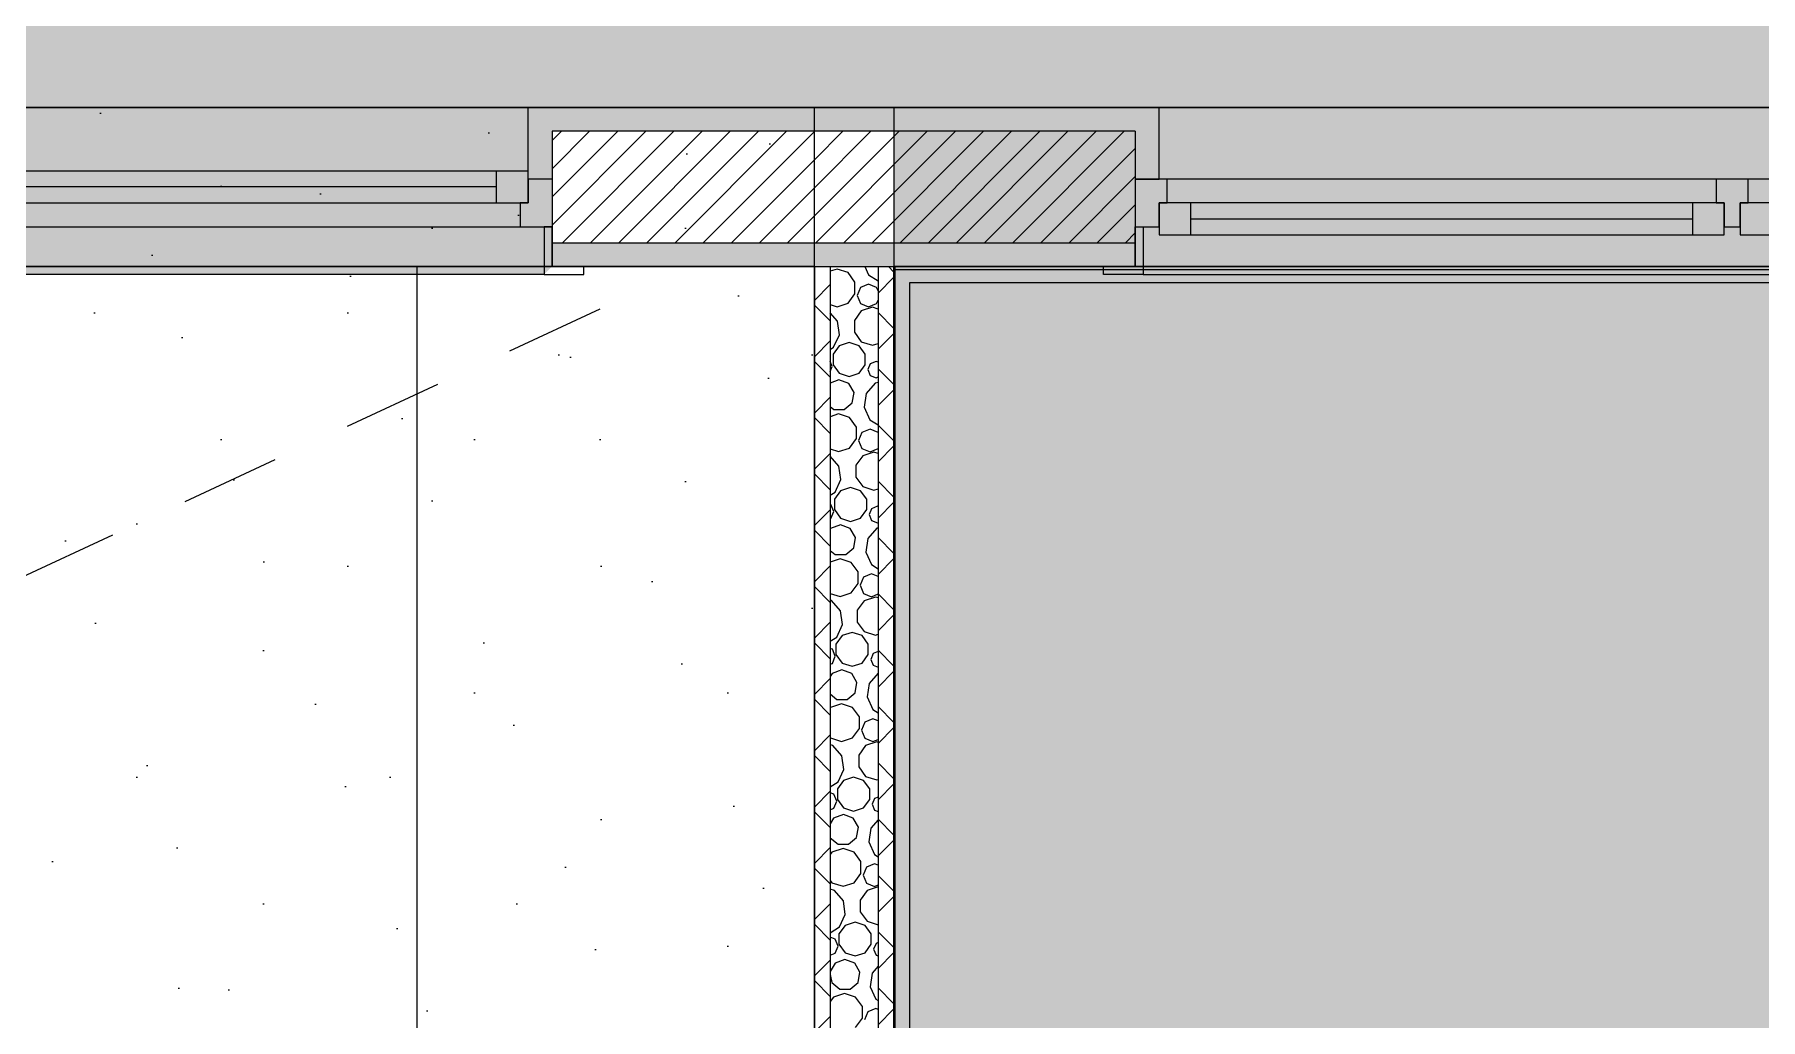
# Model space of a CAD drawing. Header units: metres. Extents: x -77 to -41.1, y -68 to -27.7.
# Drawn here: x -59.843 to -57.675, y -33.745 to -32.508 of the extents above; entities that cross this region are included whole.
import ezdxf
from ezdxf.enums import TextEntityAlignment as Align

# ---------------------------------------------------------------- set-up
doc = ezdxf.new("R2010")
doc.units = ezdxf.units.M
doc.header["$MEASUREMENT"] = 0
doc.linetypes.add('Dashed', pattern=[0.07, 0.045, -0.025])
doc.linetypes.add('HIDDEN2', pattern=[0.1875, 0.125, -0.0625])
doc.layers.add('Janelas Archicad', color=7, linetype='Continuous')
doc.layers.add('PAREDE CONSTRUIR', color=7, linetype='Continuous')
for name, color, linetype, lineweight in [('Janelas Archicad_Caneta_No__10', 7, 'Continuous', 5), ('Janelas Archicad_Caneta_No__241', 7, 'Continuous', 13), ('LAJES.EST_Caneta_No__241', 7, 'Continuous', 13), ('LAJES.EST_Caneta_No__96', 252, 'Continuous', 0), ('NOTAS PISOS_Caneta_No__98', 7, 'Continuous', 0), ('PAREDE CONSTRUIR_Caneta_No__241', 7, 'Continuous', 13), ('PAREDE CONSTRUIR_Caneta_No__3', 7, 'Continuous', 25), ('PAREDE CONSTRUIR_Caneta_No__83', 84, 'Continuous', 0), ('PAREDE CONSTRUIR_Caneta_No__96', 252, 'Continuous', 0), ('PISO - Rodapé_Caneta_No__11', 7, 'Continuous', 5), ('PISO_Caneta_No__241', 7, 'Continuous', 13)]:
    doc.layers.add(name, color=color, linetype=linetype, lineweight=lineweight)
for name, color, linetype, lineweight, true_color in [('Janelas Archicad_Caneta_No__9', 7, 'Continuous', 5, 0x020202), ('LAJES.EST_Caneta_No__18', 7, 'Continuous', 0, 0xdfdfdf), ('LAJES.EST_Caneta_No__254', 7, 'Continuous', 0, 0xd1c9ad), ('PISO_Caneta_No__97', 7, 'Continuous', 5, 0x6b6b6b), ('ZONA_Caneta_No__56', 7, 'Continuous', 0, 0xffe495)]:
    doc.layers.add(name, color=color, linetype=linetype, lineweight=lineweight, true_color=true_color)
doc.styles.add('GENERATED_STYLE_1', font='arial.ttf')
pattern_1 = [(45, (0, 0.5), (-0.159099, 0.159099), [0, -0.15, 0, -0.225]), (110, (0.5, 0.5), (0.21143084, 0.07695453), [0, -0.11, 0, -0.19])]
pattern_2 = [(45, (0, 0), (-0.0176776695, 0.0176776695), [])]
pattern_3 = [(45, (0, 0), (-0.03535534, 0.03535534), []), (135, (0, 0), (0.03535534, 0.03535534), [])]

# ---------------------------------------------------------------- blocks, each defined once
blk = doc.blocks.new('Horizontal Multi-Sash Window 26_2')
at = {"layer": 'Janelas Archicad', "linetype": 'Continuous', "lineweight": 0, "true_color": 0xffffff}
for points in [[(-0.4, 0), (-0.4, -0.06), (-0.36, -0.06), (-0.36, -0.03), (-0.37, -0.03), (-0.37, 0)], [(-0.37, 0.01), (-0.37, -0.03), (-0.33, -0.03), (-0.33, 0.01)], [(0.33, 0.01), (-0.33, 0.01), (-0.33, -0.03), (-0.36, -0.03), (-0.36, -0.06), (0.36, -0.06), (0.36, -0.03), (0.33, -0.03)], [(0.33, -0.03), (0.33, 0.01), (-0.33, 0.01), (-0.33, -0.03)], [(0.37, -0.03), (0.37, 0.01), (0.33, 0.01), (0.33, -0.03)], [(0.4, -0.06), (0.4, 0), (0.37, 0), (0.37, -0.03), (0.36, -0.03), (0.36, -0.06)], [(-0.4, -0.06), (-0.4, -0.11), (-0.39, -0.12), (0.39, -0.12), (0.4, -0.11), (0.4, -0.06)]]:
    blk.add_hatch(color=7, dxfattribs=at).paths.add_polyline_path(points)
at = {"layer": 'Janelas Archicad_Caneta_No__10', "color": 7, "linetype": 'Continuous', "lineweight": 5}
for p, q in [((-0.4, -0.11), (-0.4, -0.06)), ((-0.4, -0.06), (-0.39, -0.06)), ((-0.39, -0.06), (-0.39, -0.11)), ((0.39, -0.11), (0.39, -0.06)), ((0.39, -0.06), (0.4, -0.06)), ((0.4, -0.06), (0.4, -0.11)), ((-0.44, -0.12), (-0.44, -0.11)), ((-0.44, -0.11), (-0.39, -0.11)), ((-0.39, -0.12), (-0.44, -0.12)), ((-0.39, -0.11), (-0.4, -0.11)), ((-0.39, -0.11), (-0.39, -0.12)), ((0.4, -0.11), (0.39, -0.11)), ((0.39, -0.11), (0.44, -0.11)), ((0.39, -0.12), (0.39, -0.11)), ((0.44, -0.12), (0.39, -0.12)), ((0.44, -0.11), (0.44, -0.12))]:
    blk.add_line(p, q, dxfattribs=at)
at = {"layer": 'Janelas Archicad_Caneta_No__241', "color": 7, "linetype": 'Continuous', "lineweight": 13}
for p, q in [((-0.4, 0.09), (-0.37, 0.09)), ((-0.37, 0), (-0.37, 0.09)), ((0.4, 0.09), (0.37, 0.09)), ((0.37, 0), (0.37, 0.09)), ((-0.4, 0), (-0.4, -0.06)), ((0.4, 0), (0.4, -0.06)), ((-0.4, -0.06), (-0.4, -0.08)), ((0.4, -0.06), (0.4, -0.08)), ((-0.4, -0.08), (-0.4, -0.11)), ((0.4, -0.08), (0.4, -0.11)), ((-0.44, -0.11), (-0.4, -0.11)), ((0.4, -0.11), (0.44, -0.11))]:
    blk.add_line(p, q, dxfattribs=at)
at = {"layer": 'Janelas Archicad_Caneta_No__9', "color": 18, "linetype": 'Continuous', "lineweight": 5, "true_color": 0x020202}
for p, q in [((-0.37, 0.09), (0.37, 0.09)), ((-0.4, 0), (-0.37, 0)), ((-0.37, 0.01), (-0.33, 0.01)), ((-0.37, -0.03), (-0.37, 0.01)), ((-0.37, 0), (-0.37, -0.03)), ((-0.33, 0.01), (0.33, 0.01)), ((-0.33, 0.01), (-0.33, -0.03)), ((-0.33, 0.01), (0.33, 0.01)), ((0.33, -0.03), (0.33, 0.01)), ((0.33, 0.01), (0.37, 0.01)), ((0.37, 0.01), (0.37, -0.03)), ((0.37, -0.03), (0.37, 0)), ((0.37, 0), (0.4, 0)), ((-0.33, -0.01), (0.33, -0.01)), ((-0.37, -0.03), (-0.36, -0.03)), ((-0.33, -0.03), (-0.37, -0.03)), ((-0.36, -0.03), (-0.36, -0.06)), ((0.33, -0.03), (-0.33, -0.03)), ((0.37, -0.03), (0.33, -0.03)), ((0.36, -0.06), (0.36, -0.03)), ((0.36, -0.03), (0.37, -0.03)), ((-0.36, -0.06), (-0.4, -0.06)), ((0.36, -0.06), (-0.36, -0.06)), ((0.4, -0.06), (0.36, -0.06)), ((-0.39, -0.12), (0.39, -0.12))]:
    blk.add_line(p, q, dxfattribs=at)
at = {"layer": 'Janelas Archicad_Caneta_No__9', "color": 18, "linetype": 'Dashed', "lineweight": 5, "true_color": 0x020202}
blk.add_line((-0.4, -0.11), (0.4, -0.11), dxfattribs=at)
blk = doc.blocks.new('Horizontal Multi-Sash Window 26_3')
at = {"layer": 'Janelas Archicad', "linetype": 'Continuous', "lineweight": 0, "true_color": 0xffffff}
for points in [[(-0.75, 0), (0.75, 0), (0.75, 0.05), (0.74, 0.06), (-0.74, 0.06), (-0.75, 0.05)], [(-0.75, 0), (-0.75, -0.06), (-0.71, -0.06), (-0.71, -0.03), (-0.72, -0.03), (-0.72, 0)], [(-0.72, 0.01), (-0.72, -0.03), (-0.68, -0.03), (-0.68, 0.01)], [(-0.05, 0.01), (-0.68, 0.01), (-0.68, -0.03), (-0.71, -0.03), (-0.71, -0.06), (-0.02, -0.06), (-0.02, -0.03), (-0.05, -0.03)], [(-0.05, -0.03), (-0.05, 0.01), (-0.68, 0.01), (-0.68, -0.03)], [(-0.01, -0.03), (-0.01, 0.01), (-0.05, 0.01), (-0.05, -0.03)], [(0, -0.06), (0, 0), (-0.01, 0), (-0.01, -0.03), (-0.02, -0.03), (-0.02, -0.06)], [(0, 0), (0, -0.06), (0.02, -0.06), (0.02, -0.03), (0.01, -0.03), (0.01, 0)], [(0.01, 0.01), (0.01, -0.03), (0.05, -0.03), (0.05, 0.01)], [(0.68, 0.01), (0.05, 0.01), (0.05, -0.03), (0.02, -0.03), (0.02, -0.06), (0.71, -0.06), (0.71, -0.03), (0.68, -0.03)], [(0.68, -0.03), (0.68, 0.01), (0.05, 0.01), (0.05, -0.03)], [(0.72, -0.03), (0.72, 0.01), (0.68, 0.01), (0.68, -0.03)], [(0.75, -0.06), (0.75, 0), (0.72, 0), (0.72, -0.03), (0.71, -0.03), (0.71, -0.06)]]:
    blk.add_hatch(color=7, dxfattribs=at).paths.add_polyline_path(points)
at = {"layer": 'Janelas Archicad_Caneta_No__10', "color": 7, "linetype": 'Continuous', "lineweight": 5}
for p, q in [((-0.74, 0.06), (-0.79, 0.06)), ((-0.79, 0.06), (-0.79, 0.05)), ((-0.79, 0.05), (-0.74, 0.05)), ((-0.74, 0.05), (-0.75, 0.05)), ((-0.75, 0.05), (-0.75, 0)), ((-0.74, 0.05), (-0.74, 0.06)), ((-0.74, 0), (-0.74, 0.05)), ((0.79, 0.06), (0.74, 0.06)), ((0.74, 0.06), (0.74, 0.05)), ((0.75, 0.05), (0.74, 0.05)), ((0.74, 0.05), (0.74, 0)), ((0.74, 0.05), (0.79, 0.05)), ((0.75, 0), (0.75, 0.05)), ((0.79, 0.05), (0.79, 0.06)), ((-0.75, 0), (-0.74, 0)), ((0.74, 0), (0.75, 0))]:
    blk.add_line(p, q, dxfattribs=at)
at = {"layer": 'Janelas Archicad_Caneta_No__241', "color": 7, "linetype": 'Continuous', "lineweight": 13}
for p, q in [((-0.79, 0.05), (-0.75, 0.05)), ((-0.75, 0.02), (-0.75, 0.05)), ((0.75, 0.02), (0.75, 0.05)), ((0.75, 0.05), (0.79, 0.05)), ((-0.75, 0), (-0.75, 0.02)), ((-0.75, -0.06), (-0.75, 0)), ((0.75, 0), (0.75, 0.02)), ((0.75, -0.06), (0.75, 0)), ((-0.72, -0.06), (-0.72, -0.15)), ((0.72, -0.06), (0.72, -0.15)), ((-0.75, -0.15), (-0.72, -0.15)), ((0.75, -0.15), (0.72, -0.15))]:
    blk.add_line(p, q, dxfattribs=at)
at = {"layer": 'Janelas Archicad_Caneta_No__9', "color": 18, "linetype": 'Dashed', "lineweight": 5, "true_color": 0x020202}
blk.add_line((-0.75, 0.05), (0.75, 0.05), dxfattribs=at)
at = {"layer": 'Janelas Archicad_Caneta_No__9', "color": 18, "linetype": 'Continuous', "lineweight": 5, "true_color": 0x020202}
for p, q in [((-0.74, 0.06), (0.74, 0.06)), ((-0.75, 0), (-0.72, 0)), ((-0.72, 0.01), (-0.68, 0.01)), ((-0.72, -0.03), (-0.72, 0.01)), ((-0.72, 0), (-0.72, -0.03)), ((-0.68, 0.01), (-0.05, 0.01)), ((-0.68, 0.01), (-0.68, -0.03)), ((-0.68, 0.01), (-0.05, 0.01)), ((-0.05, -0.03), (-0.05, 0.01)), ((-0.05, 0.01), (-0.01, 0.01)), ((-0.01, 0.01), (-0.01, -0.03)), ((-0.01, -0.03), (-0.01, 0)), ((-0.01, 0), (0, 0)), ((0, 0), (0.01, 0)), ((0.01, 0.01), (0.05, 0.01)), ((0.01, -0.03), (0.01, 0.01)), ((0.01, 0), (0.01, -0.03)), ((0.05, 0.01), (0.68, 0.01)), ((0.05, 0.01), (0.05, -0.03)), ((0.05, 0.01), (0.68, 0.01)), ((0.68, -0.03), (0.68, 0.01)), ((0.68, 0.01), (0.72, 0.01)), ((0.72, 0.01), (0.72, -0.03)), ((0.72, -0.03), (0.72, 0)), ((0.72, 0), (0.75, 0)), ((-0.68, -0.01), (-0.05, -0.01)), ((0.05, -0.01), (0.68, -0.01)), ((-0.72, -0.03), (-0.71, -0.03)), ((-0.68, -0.03), (-0.72, -0.03)), ((-0.71, -0.03), (-0.71, -0.06)), ((-0.05, -0.03), (-0.68, -0.03)), ((-0.01, -0.03), (-0.05, -0.03)), ((-0.02, -0.06), (-0.02, -0.03)), ((-0.02, -0.03), (-0.01, -0.03)), ((0.01, -0.03), (0.02, -0.03)), ((0.05, -0.03), (0.01, -0.03)), ((0.02, -0.03), (0.02, -0.06)), ((0.68, -0.03), (0.05, -0.03)), ((0.72, -0.03), (0.68, -0.03)), ((0.71, -0.06), (0.71, -0.03)), ((0.71, -0.03), (0.72, -0.03)), ((-0.71, -0.06), (-0.75, -0.06)), ((-0.02, -0.06), (-0.71, -0.06)), ((0, -0.06), (-0.02, -0.06)), ((0.02, -0.06), (0, -0.06)), ((0.71, -0.06), (0.02, -0.06)), ((0.75, -0.06), (0.71, -0.06)), ((-0.72, -0.15), (0.72, -0.15))]:
    blk.add_line(p, q, dxfattribs=at)
blk = doc.blocks.new('*X129')
at = {"layer": 'PAREDE CONSTRUIR_Caneta_No__96', "color": 252, "linetype": 'Continuous', "lineweight": 0}
for p, q in [((-58.8351, -32.8028), (-58.8437, -32.8056)), ((-58.8212, -32.8073), (-58.8351, -32.8028)), ((-58.8127, -32.8192), (-58.8212, -32.8073)), ((-58.8004, -32.7997), (-58.7957, -32.81)), ((-58.8127, -32.8338), (-58.8127, -32.8192)), ((-58.8057, -32.8259), (-58.8099, -32.836)), ((-58.7956, -32.8217), (-58.8057, -32.8259)), ((-58.7957, -32.81), (-58.7837, -32.8177)), ((-58.7855, -32.8259), (-58.7956, -32.8217)), ((-58.7837, -32.8303), (-58.7855, -32.8259)), ((-58.8437, -32.8473), (-58.8351, -32.8501)), ((-58.8351, -32.8501), (-58.8212, -32.8456)), ((-58.8212, -32.8456), (-58.8127, -32.8338)), ((-58.8099, -32.836), (-58.8057, -32.8461)), ((-58.8057, -32.8461), (-58.7956, -32.8503)), ((-58.7908, -32.8508), (-58.8048, -32.8554)), ((-58.7956, -32.8503), (-58.7855, -32.8461)), ((-58.7837, -32.8531), (-58.7908, -32.8508)), ((-58.7855, -32.8461), (-58.7837, -32.8418)), ((-58.8347, -32.8682), (-58.8437, -32.8579)), ((-58.8323, -32.8853), (-58.8347, -32.8682)), ((-58.8048, -32.8554), (-58.8135, -32.8673)), ((-58.8135, -32.8673), (-58.8135, -32.8821)), ((-58.8395, -32.901), (-58.8323, -32.8853)), ((-58.8135, -32.8821), (-58.8048, -32.894)), ((-58.8048, -32.894), (-58.7908, -32.8985)), ((-58.8437, -32.9037), (-58.8395, -32.901)), ((-58.8325, -32.8992), (-58.8403, -32.9098)), ((-58.8403, -32.9098), (-58.8403, -32.923)), ((-58.82, -32.8951), (-58.8325, -32.8992)), ((-58.8075, -32.8992), (-58.82, -32.8951)), ((-58.7998, -32.9098), (-58.8075, -32.8992)), ((-58.7998, -32.923), (-58.7998, -32.9098)), ((-58.7908, -32.8985), (-58.7837, -32.8962)), ((-58.8412, -32.9252), (-58.8437, -32.9191)), ((-58.8437, -32.9314), (-58.8412, -32.9252)), ((-58.8403, -32.923), (-58.8325, -32.9336)), ((-58.8325, -32.9336), (-58.82, -32.9377)), ((-58.82, -32.9377), (-58.8075, -32.9336)), ((-58.8075, -32.9336), (-58.7998, -32.923)), ((-58.7937, -32.9218), (-58.7967, -32.9291)), ((-58.7967, -32.9291), (-58.7937, -32.9364)), ((-58.7863, -32.9188), (-58.7937, -32.9218)), ((-58.7937, -32.9364), (-58.7863, -32.9394)), ((-58.7837, -32.9198), (-58.7863, -32.9188)), ((-58.8328, -32.9421), (-58.8437, -32.9461)), ((-58.8205, -32.9466), (-58.8328, -32.9421)), ((-58.8139, -32.958), (-58.8205, -32.9466)), ((-58.8162, -32.9709), (-58.8139, -32.958)), ((-58.7986, -32.9592), (-58.801, -32.9763)), ((-58.7873, -32.9462), (-58.7986, -32.9592)), ((-58.7837, -32.9451), (-58.7873, -32.9462)), ((-58.7863, -32.9394), (-58.7837, -32.9383)), ((-58.8437, -32.9756), (-58.8393, -32.9793)), ((-58.8393, -32.9793), (-58.8262, -32.9793)), ((-58.8262, -32.9793), (-58.8162, -32.9709)), ((-58.801, -32.9763), (-58.7939, -32.992)), ((-58.8333, -32.9848), (-58.8437, -32.9882)), ((-58.8194, -32.9893), (-58.8333, -32.9848)), ((-58.8108, -33.0012), (-58.8194, -32.9893)), ((-58.8108, -33.0158), (-58.8108, -33.0012)), ((-58.7939, -32.992), (-58.7837, -32.9985)), ((-58.8194, -33.0276), (-58.8108, -33.0158)), ((-58.8039, -33.0079), (-58.8081, -33.018)), ((-58.8081, -33.018), (-58.8039, -33.0281)), ((-58.7938, -33.0037), (-58.8039, -33.0079)), ((-58.7837, -33.0079), (-58.7938, -33.0037)), ((-58.8437, -33.0287), (-58.8333, -33.0321)), ((-58.8329, -33.0502), (-58.8437, -33.0377)), ((-58.8333, -33.0321), (-58.8194, -33.0276)), ((-58.803, -33.0374), (-58.8116, -33.0493)), ((-58.8039, -33.0281), (-58.7938, -33.0323)), ((-58.7889, -33.0328), (-58.803, -33.0374)), ((-58.7938, -33.0323), (-58.7837, -33.0281)), ((-58.7837, -33.0345), (-58.7889, -33.0328)), ((-58.8376, -33.083), (-58.8304, -33.0673)), ((-58.8304, -33.0673), (-58.8329, -33.0502)), ((-58.8116, -33.0493), (-58.8116, -33.0641)), ((-58.8116, -33.0641), (-58.803, -33.076)), ((-58.8437, -33.0869), (-58.8376, -33.083)), ((-58.8307, -33.0812), (-58.8384, -33.0918)), ((-58.8182, -33.0771), (-58.8307, -33.0812)), ((-58.8057, -33.0812), (-58.8182, -33.0771)), ((-58.7979, -33.0918), (-58.8057, -33.0812)), ((-58.803, -33.076), (-58.7889, -33.0805)), ((-58.7889, -33.0805), (-58.7837, -33.0788)), ((-58.843, -33.0984), (-58.8437, -33.0981)), ((-58.8393, -33.1072), (-58.843, -33.0984)), ((-58.843, -33.1161), (-58.8393, -33.1072)), ((-58.8384, -33.0918), (-58.8384, -33.105)), ((-58.8384, -33.105), (-58.8307, -33.1156)), ((-58.8057, -33.1156), (-58.7979, -33.105)), ((-58.7979, -33.105), (-58.7979, -33.0918)), ((-58.7918, -33.1038), (-58.7948, -33.1111)), ((-58.7948, -33.1111), (-58.7918, -33.1184)), ((-58.7845, -33.1008), (-58.7918, -33.1038)), ((-58.7837, -33.1011), (-58.7845, -33.1008)), ((-58.8437, -33.1164), (-58.843, -33.1161)), ((-58.8433, -33.1286), (-58.8437, -33.1294)), ((-58.8309, -33.1241), (-58.8433, -33.1286)), ((-58.8186, -33.1286), (-58.8309, -33.1241)), ((-58.8307, -33.1156), (-58.8182, -33.1197)), ((-58.812, -33.1399), (-58.8186, -33.1286)), ((-58.8182, -33.1197), (-58.8057, -33.1156)), ((-58.7854, -33.1282), (-58.7967, -33.1412)), ((-58.7918, -33.1184), (-58.7845, -33.1214)), ((-58.7837, -33.1277), (-58.7854, -33.1282)), ((-58.7845, -33.1214), (-58.7837, -33.1211)), ((-58.8244, -33.1613), (-58.8143, -33.1529)), ((-58.8143, -33.1529), (-58.812, -33.1399)), ((-58.7967, -33.1412), (-58.7992, -33.1583)), ((-58.8437, -33.1561), (-58.8375, -33.1613)), ((-58.8314, -33.1668), (-58.8437, -33.1708)), ((-58.8375, -33.1613), (-58.8244, -33.1613)), ((-58.8175, -33.1713), (-58.8314, -33.1668)), ((-58.8089, -33.1832), (-58.8175, -33.1713)), ((-58.7992, -33.1583), (-58.792, -33.174)), ((-58.792, -33.174), (-58.7837, -33.1793)), ((-58.8175, -33.2096), (-58.8089, -33.1978)), ((-58.8089, -33.1978), (-58.8089, -33.1832)), ((-58.802, -33.1899), (-58.8062, -33.2)), ((-58.7919, -33.1857), (-58.802, -33.1899)), ((-58.7837, -33.1891), (-58.7919, -33.1857)), ((-58.8437, -33.2101), (-58.8314, -33.2141)), ((-58.8423, -33.2192), (-58.8437, -33.2188)), ((-58.831, -33.2322), (-58.8423, -33.2192)), ((-58.8314, -33.2141), (-58.8175, -33.2096)), ((-58.8011, -33.2194), (-58.8098, -33.2313)), ((-58.8062, -33.2), (-58.802, -33.2101)), ((-58.802, -33.2101), (-58.7919, -33.2143)), ((-58.7871, -33.2148), (-58.8011, -33.2194)), ((-58.7919, -33.2143), (-58.7837, -33.2109)), ((-58.7837, -33.2159), (-58.7871, -33.2148)), ((-58.8286, -33.2493), (-58.831, -33.2322)), ((-58.8098, -33.2313), (-58.8098, -33.2461)), ((-58.8288, -33.2632), (-58.8366, -33.2738)), ((-58.8357, -33.265), (-58.8286, -33.2493)), ((-58.8163, -33.2591), (-58.8288, -33.2632)), ((-58.8038, -33.2632), (-58.8163, -33.2591)), ((-58.8098, -33.2461), (-58.8011, -33.258)), ((-58.7961, -33.2738), (-58.8038, -33.2632)), ((-58.8011, -33.258), (-58.7871, -33.2625)), ((-58.7871, -33.2625), (-58.7837, -33.2614)), ((-58.8437, -33.2701), (-58.8357, -33.265)), ((-58.8411, -33.2804), (-58.8437, -33.2793)), ((-58.8375, -33.2892), (-58.8411, -33.2804)), ((-58.8366, -33.2738), (-58.8366, -33.2869)), ((-58.7961, -33.2869), (-58.7961, -33.2738)), ((-58.7837, -33.2832), (-58.7899, -33.2858)), ((-58.8437, -33.2992), (-58.8411, -33.2981)), ((-58.8291, -33.3061), (-58.8414, -33.3106)), ((-58.8411, -33.2981), (-58.8375, -33.2892)), ((-58.8366, -33.2869), (-58.8288, -33.2976)), ((-58.8167, -33.3106), (-58.8291, -33.3061)), ((-58.8288, -33.2976), (-58.8163, -33.3017)), ((-58.8163, -33.3017), (-58.8038, -33.2976)), ((-58.8038, -33.2976), (-58.7961, -33.2869)), ((-58.7899, -33.2858), (-58.793, -33.2931)), ((-58.793, -33.2931), (-58.7899, -33.3004)), ((-58.7899, -33.3004), (-58.7837, -33.303)), ((-58.8414, -33.3106), (-58.8437, -33.3146)), ((-58.8102, -33.3219), (-58.8167, -33.3106)), ((-58.8125, -33.3349), (-58.8102, -33.3219)), ((-58.7949, -33.3232), (-58.7973, -33.3403)), ((-58.7837, -33.3103), (-58.7949, -33.3232)), ((-58.8437, -33.3365), (-58.8356, -33.3433)), ((-58.8296, -33.3488), (-58.8435, -33.3533)), ((-58.8356, -33.3433), (-58.8225, -33.3433)), ((-58.8157, -33.3533), (-58.8296, -33.3488)), ((-58.8225, -33.3433), (-58.8125, -33.3349)), ((-58.7973, -33.3403), (-58.7902, -33.356)), ((-58.8435, -33.3533), (-58.8437, -33.3536)), ((-58.8071, -33.3651), (-58.8157, -33.3533)), ((-58.8071, -33.3798), (-58.8071, -33.3651)), ((-58.7901, -33.3677), (-58.8002, -33.3719)), ((-58.7902, -33.356), (-58.7837, -33.3601)), ((-58.7837, -33.3703), (-58.7901, -33.3677)), ((-58.8437, -33.3913), (-58.8435, -33.3916)), ((-58.8435, -33.3916), (-58.8296, -33.3961)), ((-58.8296, -33.3961), (-58.8157, -33.3916)), ((-58.8157, -33.3916), (-58.8071, -33.3798)), ((-58.8002, -33.3719), (-58.8044, -33.382)), ((-58.8044, -33.382), (-58.8002, -33.3921)), ((-58.8002, -33.3921), (-58.7901, -33.3963)), ((-58.8405, -33.4012), (-58.8437, -33.4002)), ((-58.8292, -33.4142), (-58.8405, -33.4012)), ((-58.8267, -33.4313), (-58.8292, -33.4142)), ((-58.7993, -33.4014), (-58.8079, -33.4133)), ((-58.8079, -33.4133), (-58.8079, -33.4281)), ((-58.7852, -33.3968), (-58.7993, -33.4014)), ((-58.7901, -33.3963), (-58.7837, -33.3937)), ((-58.7837, -33.3973), (-58.7852, -33.3968)), ((-58.8339, -33.447), (-58.8267, -33.4313)), ((-58.8079, -33.4281), (-58.7993, -33.44)), ((-58.8437, -33.4533), (-58.8339, -33.447)), ((-58.827, -33.4452), (-58.8347, -33.4558)), ((-58.8347, -33.4558), (-58.8347, -33.4689)), ((-58.8145, -33.4411), (-58.827, -33.4452)), ((-58.802, -33.4452), (-58.8145, -33.4411)), ((-58.7942, -33.4558), (-58.802, -33.4452)), ((-58.7993, -33.44), (-58.7852, -33.4445)), ((-58.7942, -33.4689), (-58.7942, -33.4558)), ((-58.7852, -33.4445), (-58.7837, -33.444)), ((-58.8393, -33.4624), (-58.8437, -33.4605)), ((-58.8356, -33.4712), (-58.8393, -33.4624)), ((-58.8393, -33.4801), (-58.8356, -33.4712)), ((-58.8347, -33.4689), (-58.827, -33.4796)), ((-58.827, -33.4796), (-58.8145, -33.4836)), ((-58.8145, -33.4836), (-58.802, -33.4796)), ((-58.802, -33.4796), (-58.7942, -33.4689)), ((-58.7881, -33.4678), (-58.7911, -33.4751)), ((-58.7911, -33.4751), (-58.7881, -33.4824)), ((-58.7837, -33.466), (-58.7881, -33.4678)), ((-58.8437, -33.4819), (-58.8393, -33.4801)), ((-58.8396, -33.4926), (-58.8437, -33.4998)), ((-58.8272, -33.4881), (-58.8396, -33.4926)), ((-58.8149, -33.4926), (-58.8272, -33.4881)), ((-58.8083, -33.5039), (-58.8149, -33.4926)), ((-58.7837, -33.4945), (-58.793, -33.5052)), ((-58.7881, -33.4824), (-58.7837, -33.4842)), ((-58.8437, -33.517), (-58.8338, -33.5253)), ((-58.8207, -33.5253), (-58.8106, -33.5169)), ((-58.8106, -33.5169), (-58.8083, -33.5039)), ((-58.793, -33.5052), (-58.7955, -33.5223)), ((-58.7955, -33.5223), (-58.7883, -33.538)), ((-58.8416, -33.5353), (-58.8437, -33.5382)), ((-58.8277, -33.5308), (-58.8416, -33.5353)), ((-58.8338, -33.5253), (-58.8207, -33.5253)), ((-58.8138, -33.5353), (-58.8277, -33.5308)), ((-58.8052, -33.5471), (-58.8138, -33.5353)), ((-58.7883, -33.538), (-58.7837, -33.5409)), ((-58.8138, -33.5736), (-58.8052, -33.5618)), ((-58.8052, -33.5618), (-58.8052, -33.5471)), ((-58.7983, -33.5539), (-58.8025, -33.564)), ((-58.8025, -33.564), (-58.7983, -33.5741)), ((-58.7882, -33.5497), (-58.7983, -33.5539)), ((-58.7837, -33.5516), (-58.7882, -33.5497)), ((-58.8437, -33.5707), (-58.8416, -33.5736)), ((-58.8386, -33.5832), (-58.8437, -33.5817)), ((-58.8416, -33.5736), (-58.8277, -33.5781)), ((-58.8273, -33.5962), (-58.8386, -33.5832)), ((-58.8277, -33.5781), (-58.8138, -33.5736)), ((-58.7974, -33.5834), (-58.8061, -33.5953)), ((-58.7983, -33.5741), (-58.7882, -33.5783)), ((-58.7837, -33.5789), (-58.7974, -33.5834)), ((-58.7882, -33.5783), (-58.7837, -33.5764)), ((-58.8249, -33.6133), (-58.8273, -33.5962)), ((-58.8061, -33.5953), (-58.8061, -33.61)), ((-58.8061, -33.61), (-58.7974, -33.622)), ((-58.8437, -33.6365), (-58.832, -33.629)), ((-58.8251, -33.6272), (-58.8329, -33.6378)), ((-58.832, -33.629), (-58.8249, -33.6133)), ((-58.8126, -33.6231), (-58.8251, -33.6272)), ((-58.8001, -33.6272), (-58.8126, -33.6231)), ((-58.7924, -33.6378), (-58.8001, -33.6272)), ((-58.7974, -33.622), (-58.7837, -33.6264)), ((-58.8374, -33.6444), (-58.8437, -33.6418)), ((-58.8338, -33.6532), (-58.8374, -33.6444)), ((-58.8374, -33.6621), (-58.8338, -33.6532)), ((-58.8329, -33.6378), (-58.8329, -33.6509)), ((-58.8329, -33.6509), (-58.8251, -33.6616)), ((-58.8001, -33.6616), (-58.7924, -33.6509)), ((-58.7924, -33.6509), (-58.7924, -33.6378)), ((-58.7862, -33.6498), (-58.7893, -33.6571)), ((-58.7837, -33.6487), (-58.7862, -33.6498)), ((-58.8437, -33.6647), (-58.8374, -33.6621)), ((-58.8377, -33.6746), (-58.8437, -33.685)), ((-58.8254, -33.6701), (-58.8377, -33.6746)), ((-58.813, -33.6746), (-58.8254, -33.6701)), ((-58.8251, -33.6616), (-58.8126, -33.6656)), ((-58.8065, -33.6859), (-58.813, -33.6746)), ((-58.8126, -33.6656), (-58.8001, -33.6616)), ((-58.7893, -33.6571), (-58.7862, -33.6644)), ((-58.7862, -33.6644), (-58.7837, -33.6654)), ((-58.8437, -33.689), (-58.842, -33.6989)), ((-58.8088, -33.6989), (-58.8065, -33.6859)), ((-58.7912, -33.6872), (-58.7936, -33.7043)), ((-58.7837, -33.6786), (-58.7912, -33.6872)), ((-58.8398, -33.7173), (-58.8437, -33.7227)), ((-58.842, -33.6989), (-58.8319, -33.7073)), ((-58.8259, -33.7128), (-58.8398, -33.7173)), ((-58.8319, -33.7073), (-58.8188, -33.7073)), ((-58.812, -33.7173), (-58.8259, -33.7128)), ((-58.8188, -33.7073), (-58.8088, -33.6989)), ((-58.8034, -33.7291), (-58.812, -33.7173)), ((-58.7936, -33.7043), (-58.7864, -33.7199)), ((-58.8034, -33.7438), (-58.8034, -33.7291)), ((-58.7965, -33.7359), (-58.8007, -33.746)), ((-58.7864, -33.7317), (-58.7965, -33.7359)), ((-58.7864, -33.7199), (-58.7837, -33.7217)), ((-58.7837, -33.7328), (-58.7864, -33.7317)), ((-58.812, -33.7556), (-58.8034, -33.7438))]:
    blk.add_line(p, q, dxfattribs=at)
blk = doc.blocks.new('Símbolo Inclinação 20_20')
at = {"layer": 'NOTAS PISOS_Caneta_No__98', "color": 7, "linetype": 'HIDDEN2', "lineweight": 0}
blk.add_line((0, 0), (4.2665, 0), dxfattribs=at)
at = {"layer": 'NOTAS PISOS_Caneta_No__98', "color": 7, "linetype": 'HIDDEN2', "lineweight": 0, "style": 'GENERATED_STYLE_1'}
blk.add_attdef('txt', text='', height=0.075, dxfattribs=at).set_placement((1.7706, -0.1245), align=Align.BOTTOM_LEFT)

msp = doc.modelspace()

# ---------------------------------------------------------------- hatches: boundary and pattern name
at = {"layer": 'LAJES.EST_Caneta_No__18', "linetype": 'Continuous', "lineweight": 0, "true_color": 0xdfdfdf}
h = msp.add_hatch(dxfattribs=at)
h.set_pattern_fill('Piso_Externo__0003', color=254, style=0, pattern_type=2)
h.set_pattern_definition([(45, (0, 0.6), (-0.1909188, 0.1909188), [0, -0.18, 0, -0.27]), (110, (0.6, 0.6), (0.253717, 0.09234544), [0, -0.132, 0, -0.228])])
h.paths.add_polyline_path([(-76.514, -65.1016), (-73.814, -65.1016, -0.414214), (-75.814, -67.1016), (-66.814, -67.1016, -0.414214), (-68.814, -65.1016), (-68.814, -62.301), (-68.814, -45.4002, -0.414214), (-66.514, -43.1002), (-65.914, -43.1002), (-65.914, -42.3002), (-66.514, -42.3002), (-66.514, -38.2041), (-65.114, -38.2041), (-65.114, -36.7038), (-66.514, -36.7038), (-66.514, -32.5997), (-65.114, -32.5997), (-56.714, -32.5997), (-53.814, -32.5997), (-44.014, -32.5997), (-44.014, -42.3002), (-53.814, -42.3002), (-53.814, -47.1002), (-44.014, -47.1002), (-44.014, -50.8516), (-45.6136, -50.8516), (-45.6136, -52.3506), (-44.014, -52.3506), (-44.014, -60.3006), (-48.9163, -60.3006), (-48.9163, -61.1006), (-44.3609, -61.1006), (-44.3609, -67.1016), (-44.014, -67.1016), (-41.514, -67.1016), (-41.514, -28.1016), (-41.714, -28.1016), (-41.714, -60.3006), (-43.014, -60.3006), (-43.014, -30.0016), (-66.514, -30.0016), (-66.514, -28.1016), (-76.514, -28.1016)])
h.paths.add_polyline_path([(-73.814, -45.1016), (-76.314, -45.1016), (-76.314, -43.0892), (-75.7984, -43.0908, -0.414214), (-73.8139, -45.0876)], flags=0)
h.paths.add_polyline_path([(-73.814, -45.5846, -0.009328), (-73.814, -45.6604)], flags=0)
h.paths.add_polyline_path([(-52.814, -46.3002), (-52.814, -43.1002), (-44.014, -43.1002), (-44.014, -46.3002)], flags=0)
h.paths.add_polyline_path([(-67.714, -34.1), (-76.314, -34.1), (-76.314, -32.5997), (-67.714, -32.5997)], flags=0)
at = {"layer": 'LAJES.EST_Caneta_No__254', "linetype": 'Continuous', "lineweight": 0, "true_color": 0xd1c9ad}
h = msp.add_hatch(dxfattribs=at)
h.set_pattern_fill('Haie_OD_0003', color=9, style=0, pattern_type=2)
h.set_pattern_definition(pattern_1)
h.paths.add_polyline_path([(-65.114, -47.1002), (-66.514, -47.1002), (-66.514, -60.3006), (-56.514, -60.3006), (-44.014, -60.3006), (-44.014, -56.6006), (-50.5957, -56.6006), (-50.5957, -54.2479), (-52.6157, -54.2479), (-52.6157, -52.5506), (-50.5957, -52.5506), (-45.6136, -52.5506), (-45.6136, -50.8516), (-44.014, -50.8516), (-44.014, -47.1002), (-53.814, -47.1002), (-53.814, -42.3002), (-44.014, -42.3002), (-44.014, -37.1002), (-51.174, -37.1002), (-51.174, -32.5997), (-53.814, -32.5997), (-56.714, -32.5997), (-58.7637, -32.5997), (-58.7637, -34.9038), (-63.464, -34.9038), (-63.464, -36.5038), (-65.114, -36.5038), (-65.114, -38.4037), (-63.464, -38.4037), (-63.464, -42.1002), (-65.114, -42.1002), (-65.114, -42.3002)])
h.paths.add_polyline_path([(-60.5596, -42.1002), (-60.5596, -38.4037), (-58.8637, -38.4037), (-58.8637, -42.1002)], flags=0)
h.paths.add_polyline_path([(-59.064, -48.7001), (-59.064, -47.3002), (-56.714, -47.3002), (-56.714, -48.7001)], flags=0)
at = {"layer": 'LAJES.EST_Caneta_No__96', "linetype": 'Continuous', "lineweight": 0}
h = msp.add_hatch(dxfattribs=at)
h.set_pattern_fill('Haie_OD_0003', color=252, style=0, pattern_type=2)
h.set_pattern_definition(pattern_1)
h.paths.add_polyline_path([(-66.514, -36.7038), (-65.114, -36.7038), (-65.114, -36.5038), (-63.464, -36.5038), (-63.464, -34.9038), (-58.8637, -34.9038), (-58.8637, -32.5997), (-66.514, -32.5997), (-66.514, -32.7997), (-66.514, -36.5038)])
at = {"layer": 'PAREDE CONSTRUIR', "linetype": 'Continuous', "lineweight": 0, "true_color": 0xffffff}
for points in [[(-59.9633, -32.5997), (-59.9633, -32.6897), (-59.2233, -32.6897), (-59.2233, -32.5997)], [(-59.1933, -32.5997), (-59.2233, -32.5997), (-59.2233, -32.6897), (-59.1933, -32.6897), (-59.1933, -32.6297)], [(-59.1933, -32.5997), (-59.1933, -32.6297), (-58.8637, -32.6297), (-58.8637, -32.5997)], [(-58.8637, -32.6297), (-58.4606, -32.6297), (-58.4606, -32.5997), (-58.8637, -32.5997)], [(-58.4606, -32.5997), (-58.4606, -32.6297), (-58.4606, -32.6897), (-58.4306, -32.6897), (-58.4306, -32.5997)], [(-56.9906, -32.5997), (-58.4306, -32.5997), (-58.4306, -32.6897), (-56.9906, -32.6897)], [(-59.1933, -32.7997), (-58.8637, -32.7997), (-58.8637, -32.7697), (-59.1933, -32.7697)], [(-58.8637, -32.7997), (-58.4606, -32.7997), (-58.4606, -32.7697), (-58.8637, -32.7697)]]:
    msp.add_hatch(color=7, dxfattribs=at).paths.add_polyline_path(points)
at = {"layer": 'PAREDE CONSTRUIR', "linetype": 'Continuous', "lineweight": 0, "true_color": 0x000000}
h = msp.add_hatch(dxfattribs=at)
h.set_pattern_fill('common_brick_0003', color=18, style=0, pattern_type=2)
h.set_pattern_definition(pattern_2)
h.paths.add_polyline_path([(-59.1933, -32.7497), (-59.1933, -32.7697), (-58.8637, -32.7697), (-58.8637, -32.6297), (-59.1933, -32.6297), (-59.1933, -32.6897)])
h = msp.add_hatch(dxfattribs=at)
h.set_pattern_fill('common_brick_0003', color=18, style=0, pattern_type=2)
h.set_pattern_definition(pattern_2)
h.paths.add_polyline_path([(-58.8637, -32.6297), (-58.8637, -32.7697), (-58.4606, -32.7697), (-58.4606, -32.7497), (-58.4606, -32.6897), (-58.4606, -32.6297)])
at = {"layer": 'PAREDE CONSTRUIR_Caneta_No__83', "linetype": 'Continuous', "lineweight": 0}
h = msp.add_hatch(dxfattribs=at)
h.set_pattern_fill('Placomur_0003', color=84, style=0, pattern_type=2)
h.set_pattern_definition(pattern_3)
h.paths.add_polyline_path([(-58.8637, -32.7997), (-58.8637, -34.9038), (-58.8437, -34.9038), (-58.8437, -32.7997)])
h = msp.add_hatch(dxfattribs=at)
h.set_pattern_fill('Placomur_0003', color=84, style=0, pattern_type=2)
h.set_pattern_definition(pattern_3)
h.paths.add_polyline_path([(-58.7837, -32.7997), (-58.7837, -34.9038), (-58.7637, -34.9038), (-58.7637, -32.7997)])
at = {"layer": 'PISO_Caneta_No__97', "linetype": 'Continuous', "lineweight": 5, "true_color": 0x6b6b6b}
h = msp.add_hatch(dxfattribs=at)
h.set_pattern_fill('Ceramica_200_x_200_0003', color=251, style=0, pattern_type=2)
h.set_pattern_definition([(0, (-63.364, -32.7997), (0, 2), []), (90, (-63.364, -32.7997), (-2, 0), [])])
h.paths.add_polyline_path([(-63.364, -34.9038), (-63.364, -32.7997), (-58.8637, -32.7997), (-58.8637, -34.9038)])
h = msp.add_hatch(dxfattribs=at)
h.set_pattern_fill('Ceramica_200_x_200_0003', color=251, style=0, pattern_type=2)
h.set_pattern_definition([(0, (-58.7637, -36.5038), (0, 2), []), (90, (-58.7637, -36.5038), (-2, 0), [])])
h.paths.add_polyline_path([(-58.7637, -35.0038), (-58.7637, -32.7997), (-56.714, -32.7997), (-56.714, -36.5038), (-60.3139, -36.5038), (-63.364, -36.5038), (-63.364, -35.0038)])

# ---------------------------------------------------------------- linework, layer by layer
at = {"layer": 'LAJES.EST_Caneta_No__241', "color": 7, "linetype": 'Continuous', "lineweight": 13, "flags": 128}
for points in [[(-58.8637, -34.9038), (-58.8637, -32.5997), (-66.514, -32.5997), (-66.514, -32.7997), (-66.514, -36.5038), (-66.514, -36.7038)], [(-65.914, -42.3002), (-66.514, -42.3002), (-66.514, -38.2041), (-65.114, -38.2041), (-65.114, -36.7038), (-66.514, -36.7038), (-66.514, -32.5997), (-65.114, -32.5997), (-56.714, -32.5997), (-53.814, -32.5997), (-44.014, -32.5997), (-44.014, -42.3002), (-53.814, -42.3002), (-53.814, -47.1002), (-44.014, -47.1002), (-44.014, -50.8516), (-45.6136, -50.8516), (-45.6136, -52.3506), (-44.014, -52.3506), (-44.014, -60.3006), (-48.9163, -60.3006)], [(-65.914, -42.3002), (-66.514, -42.3002), (-66.514, -38.2041), (-65.114, -38.2041), (-65.114, -36.7038), (-66.514, -36.7038), (-66.514, -32.5997), (-65.114, -32.5997), (-56.714, -32.5997), (-53.814, -32.5997), (-44.014, -32.5997), (-44.014, -42.3002), (-53.814, -42.3002), (-53.814, -47.1002), (-44.014, -47.1002), (-44.014, -50.8516), (-45.6136, -50.8516), (-45.6136, -52.3506), (-44.014, -52.3506), (-44.014, -60.3006), (-48.9163, -60.3006)], [(-65.914, -42.3002), (-66.514, -42.3002), (-66.514, -38.2041), (-65.114, -38.2041), (-65.114, -36.7038), (-66.514, -36.7038), (-66.514, -32.5997), (-65.114, -32.5997), (-56.714, -32.5997), (-53.814, -32.5997), (-44.014, -32.5997), (-44.014, -42.3002), (-53.814, -42.3002), (-53.814, -47.1002), (-44.014, -47.1002), (-44.014, -50.8516), (-45.6136, -50.8516), (-45.6136, -52.3506), (-44.014, -52.3506), (-44.014, -60.3006), (-48.9163, -60.3006)], [(-65.914, -42.3002), (-66.514, -42.3002), (-66.514, -38.2041), (-65.114, -38.2041), (-65.114, -36.7038), (-66.514, -36.7038), (-66.514, -32.5997), (-65.114, -32.5997), (-56.714, -32.5997), (-53.814, -32.5997), (-44.014, -32.5997), (-44.014, -42.3002), (-53.814, -42.3002), (-53.814, -47.1002), (-44.014, -47.1002), (-44.014, -50.8516), (-45.6136, -50.8516), (-45.6136, -52.3506), (-44.014, -52.3506), (-44.014, -60.3006), (-48.9163, -60.3006)], [(-65.914, -42.3002), (-66.514, -42.3002), (-66.514, -38.2041), (-65.114, -38.2041), (-65.114, -36.7038), (-66.514, -36.7038), (-66.514, -32.5997), (-65.114, -32.5997), (-56.714, -32.5997), (-53.814, -32.5997), (-44.014, -32.5997), (-44.014, -42.3002), (-53.814, -42.3002), (-53.814, -47.1002), (-44.014, -47.1002), (-44.014, -50.8516), (-45.6136, -50.8516), (-45.6136, -52.3506), (-44.014, -52.3506), (-44.014, -60.3006), (-48.9163, -60.3006)], [(-51.174, -37.1002), (-51.174, -32.5997), (-53.814, -32.5997), (-56.714, -32.5997), (-58.7637, -32.5997), (-58.7637, -34.9038), (-58.8637, -34.9038)], [(-51.174, -37.1002), (-51.174, -32.5997), (-53.814, -32.5997), (-56.714, -32.5997), (-58.7637, -32.5997), (-58.7637, -34.9038), (-58.8637, -34.9038)], [(-51.174, -37.1002), (-51.174, -32.5997), (-53.814, -32.5997), (-56.714, -32.5997), (-58.7637, -32.5997), (-58.7637, -34.9038), (-58.8637, -34.9038)]]:
    msp.add_lwpolyline(points, dxfattribs=at)
at = {"layer": 'PAREDE CONSTRUIR_Caneta_No__241', "color": 7, "linetype": 'Continuous', "lineweight": 13}
for p, q in [((-59.2233, -32.6897), (-59.2233, -32.5997)), ((-59.1933, -32.5997), (-59.2233, -32.5997)), ((-58.4606, -32.5997), (-58.4306, -32.5997)), ((-58.4306, -32.6897), (-58.4306, -32.5997)), ((-59.1933, -32.6897), (-59.2233, -32.6897)), ((-59.1933, -32.6897), (-59.1933, -32.7497)), ((-58.4606, -32.6897), (-58.4606, -32.7497)), ((-58.4606, -32.6897), (-58.4306, -32.6897)), ((-59.1933, -32.7497), (-59.1933, -32.7697)), ((-58.4606, -32.7497), (-58.4606, -32.7697)), ((-59.1933, -32.7697), (-59.1933, -32.7997)), ((-58.4606, -32.7697), (-58.4606, -32.7997)), ((-59.1533, -32.7997), (-59.1933, -32.7997)), ((-58.8437, -32.7997), (-58.8437, -34.9038)), ((-58.7837, -32.7997), (-58.7837, -34.9038)), ((-58.5006, -32.7997), (-58.4606, -32.7997))]:
    msp.add_line(p, q, dxfattribs=at)
at = {"layer": 'PAREDE CONSTRUIR_Caneta_No__241', "color": 7, "linetype": 'Continuous', "lineweight": 13, "flags": 128}
for points in [[(-58.8637, -32.5997), (-59.1933, -32.5997)], [(-58.4606, -32.5997), (-58.8637, -32.5997)], [(-59.1933, -32.7997), (-58.8637, -32.7997)], [(-58.8637, -32.7997), (-58.4606, -32.7997)], [(-58.8637, -32.7997), (-58.8437, -32.7997)], [(-58.8637, -32.7997), (-58.8637, -34.9038)], [(-58.8437, -32.7997), (-58.7837, -32.7997)], [(-58.7837, -32.7997), (-58.7637, -32.7997)], [(-58.7637, -34.9038), (-58.7637, -32.7997)]]:
    msp.add_lwpolyline(points, dxfattribs=at)
at = {"layer": 'PAREDE CONSTRUIR_Caneta_No__3', "color": 7, "linetype": 'Continuous', "lineweight": 25}
for p, q in [((-58.8637, -32.6297), (-59.1933, -32.6297)), ((-59.1933, -32.6297), (-59.1933, -32.6897)), ((-58.4606, -32.6297), (-58.8637, -32.6297)), ((-58.4606, -32.6297), (-58.4606, -32.6897)), ((-59.1933, -32.7697), (-58.8637, -32.7697)), ((-58.8637, -32.7697), (-58.4606, -32.7697))]:
    msp.add_line(p, q, dxfattribs=at)
at = {"layer": 'PISO - Rodapé_Caneta_No__11', "color": 7, "linetype": 'Continuous', "lineweight": 5}
for p, q in [((-58.7637, -32.7997), (-58.7637, -36.5038)), ((-56.714, -32.7997), (-58.7637, -32.7997)), ((-58.7437, -36.4838), (-58.7437, -32.8197)), ((-58.7437, -32.8197), (-56.734, -32.8197))]:
    msp.add_line(p, q, dxfattribs=at)
at = {"layer": 'PISO_Caneta_No__241', "color": 7, "linetype": 'Continuous', "lineweight": 13, "flags": 128}
for points in [[(-63.364, -34.9038), (-63.364, -32.7997), (-58.8637, -32.7997), (-58.8637, -34.9038)], [(-58.7637, -35.0038), (-58.7637, -32.7997), (-56.714, -32.7997), (-56.714, -36.5038), (-60.3139, -36.5038), (-63.364, -36.5038), (-63.364, -35.0038)]]:
    msp.add_lwpolyline(points, close=True, dxfattribs=at)
at = {"layer": 'ZONA_Caneta_No__56', "color": 41, "linetype": 'Continuous', "lineweight": 0, "true_color": 0xffe495, "flags": 128}
for points in [[(-58.8637, -34.9038), (-58.8637, -32.7997), (-63.364, -32.7997), (-63.364, -34.9038)], [(-56.714, -32.8037), (-58.7637, -32.8037), (-58.7637, -36.5038), (-56.714, -36.5038)]]:
    msp.add_lwpolyline(points, close=True, dxfattribs=at)

# ---------------------------------------------------------------- block references
at = {"layer": 'Janelas Archicad', "color": 18, "linetype": 'Continuous', "lineweight": 5, "true_color": 0x020202, "xscale": -1}
msp.add_blockref('Horizontal Multi-Sash Window 26_2', (-59.5933, -32.6897), dxfattribs=at)
at = {"layer": 'Janelas Archicad', "color": 18, "linetype": 'Continuous', "lineweight": 5, "true_color": 0x020202, "xscale": -1, "rotation": 180}
msp.add_blockref('Horizontal Multi-Sash Window 26_3', (-57.7106, -32.7497), dxfattribs=at)
at = {"layer": 'NOTAS PISOS_Caneta_No__98', "color": 7, "linetype": 'HIDDEN2', "lineweight": 0, "xscale": -1, "rotation": 24.89054862677655}
msp.add_blockref('Símbolo Inclinação 20_20', (-59.1332, -32.8531), dxfattribs=at)
at = {"layer": 'PAREDE CONSTRUIR', "color": 7, "lineweight": 13}
msp.add_blockref('*X129', (0, 0), dxfattribs=at)

doc.saveas('drawing.dxf')
